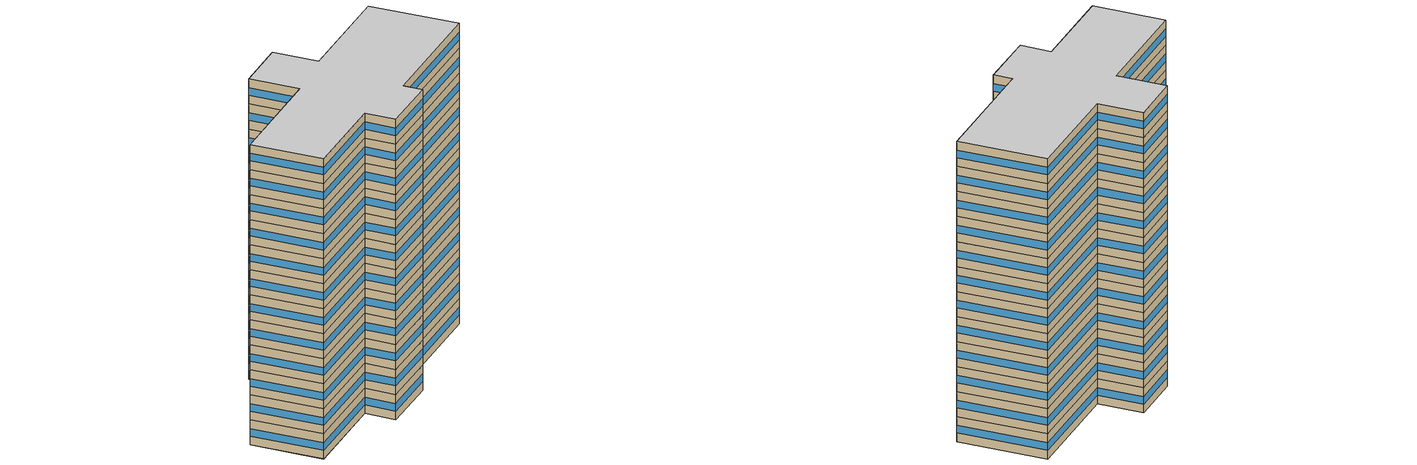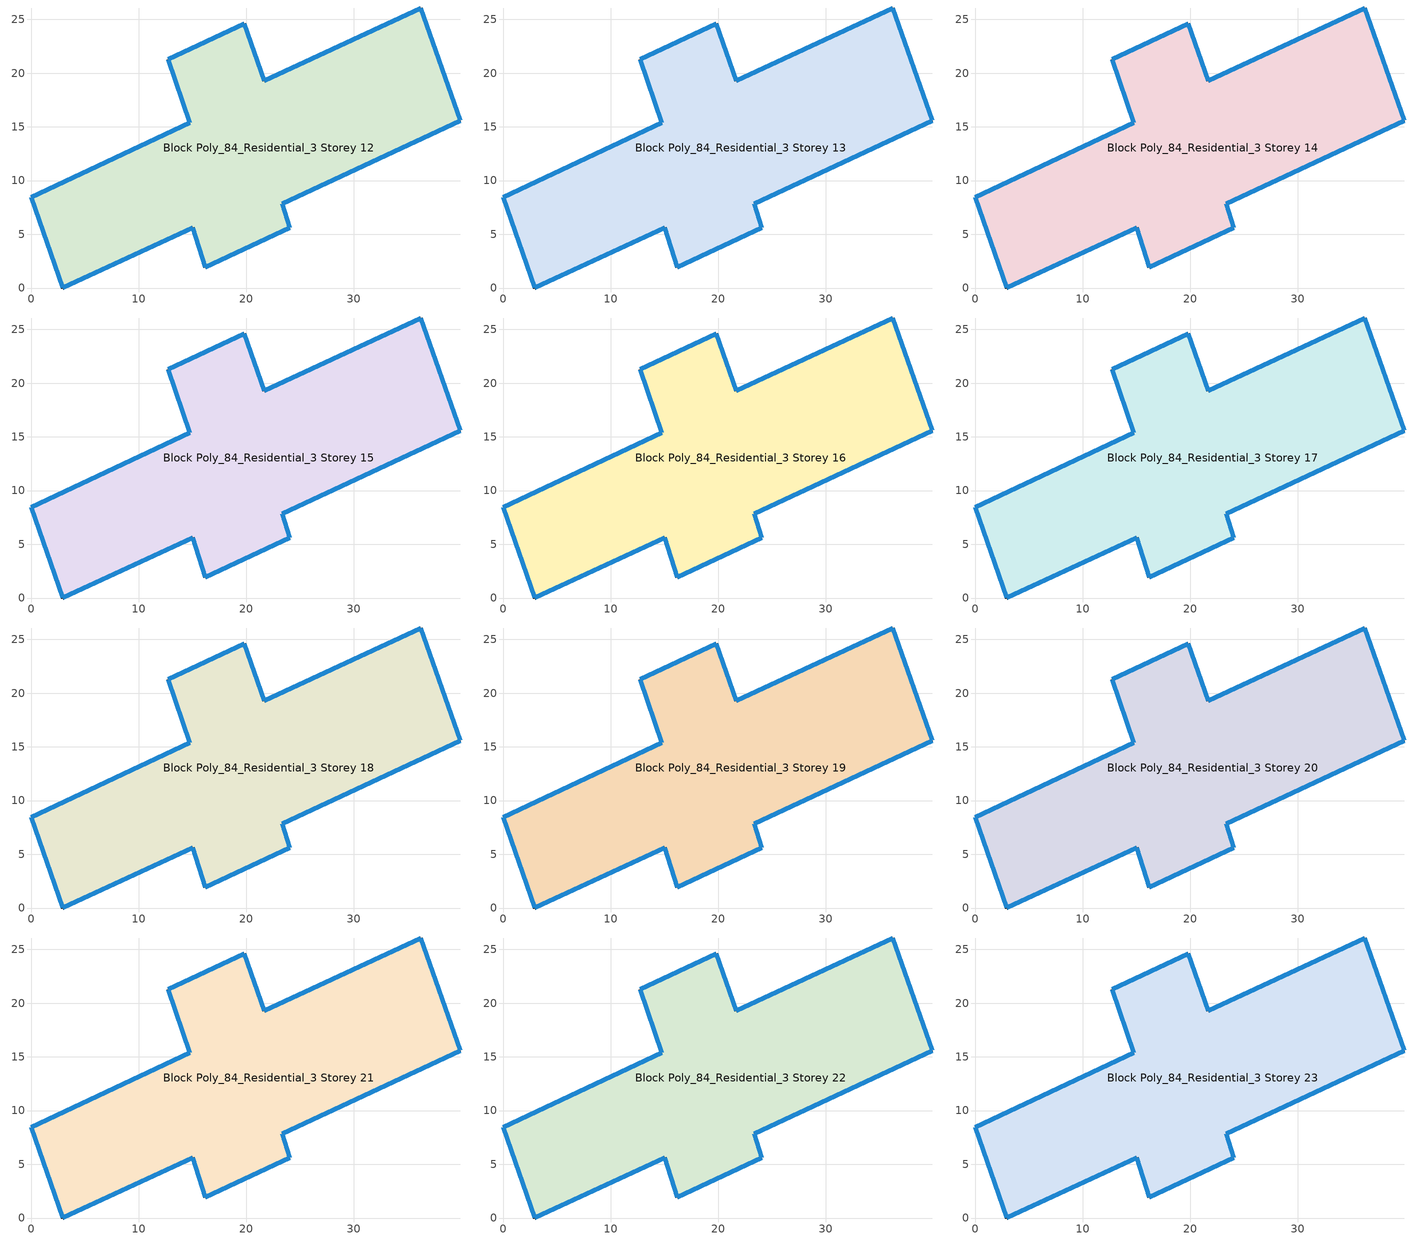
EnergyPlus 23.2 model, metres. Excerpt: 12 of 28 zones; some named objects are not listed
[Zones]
Block Poly_84_Residential_3 Storey 12
 floor to Block Poly_84_Residential_3 Storey 11 (HSCWZ_Residential_2005_FloorSlab): 36.24,26.06 39.91,15.59 23.33,7.83 24.06,5.6 16.2,1.93 15.01,5.61 2.94,0 0,8.46 14.76,15.37 12.74,21.27 19.83,24.61 21.67,19.27 z36
 wall outside (HSCWZ_Residential_2005_ExtWall): 0,8.46 2.94,0 15.01,5.61 16.2,1.93 24.06,5.6 23.33,7.83 39.91,15.59 36.24,26.06 21.67,19.27 19.83,24.61 12.74,21.27 14.76,15.37 0,8.46 z36:39
 window (HSCWZ_Residential_2005_Win): 0,8.46 2.94,0 / 2.94,0 15.01,5.6 / 15.01,5.61 16.2,1.94 / 16.21,1.94 24.06,5.6 / 24.06,5.6 23.33,7.83 / 23.34,7.83 39.9,15.59 / 39.91,15.6 36.24,26.06 / 36.23,26.06 21.68,19.27 / 21.67,19.27 19.84,24.61 / 19.83,24.61 12.74,21.27 / 12.74,21.27 14.76,15.37 / 14.75,15.36 0.01,8.47 z37.05:37.95
Block Poly_84_Residential_3 Storey 13
 floor to Block Poly_84_Residential_3 Storey 12 (HSCWZ_Residential_2005_FloorSlab): 36.24,26.06 39.91,15.59 23.33,7.83 24.06,5.6 16.2,1.93 15.01,5.61 2.94,0 0,8.46 14.76,15.37 12.74,21.27 19.83,24.61 21.67,19.27 z39
 wall outside (HSCWZ_Residential_2005_ExtWall): 0,8.46 2.94,0 15.01,5.61 16.2,1.93 24.06,5.6 23.33,7.83 39.91,15.59 36.24,26.06 21.67,19.27 19.83,24.61 12.74,21.27 14.76,15.37 0,8.46 z39:42
 window (HSCWZ_Residential_2005_Win): 0,8.46 2.94,0 / 2.94,0 15.01,5.6 / 15.01,5.61 16.2,1.94 / 16.21,1.94 24.06,5.6 / 24.06,5.6 23.33,7.83 / 23.34,7.83 39.9,15.59 / 39.91,15.6 36.24,26.06 / 36.23,26.06 21.68,19.27 / 21.67,19.27 19.84,24.61 / 19.83,24.61 12.74,21.27 / 12.74,21.27 14.76,15.37 / 14.75,15.36 0.01,8.47 z40.05:40.95
Block Poly_84_Residential_3 Storey 14
 floor to Block Poly_84_Residential_3 Storey 13 (HSCWZ_Residential_2005_FloorSlab): 36.24,26.06 39.91,15.59 23.33,7.83 24.06,5.6 16.2,1.93 15.01,5.61 2.94,0 0,8.46 14.76,15.37 12.74,21.27 19.83,24.61 21.67,19.27 z42
 wall outside (HSCWZ_Residential_2005_ExtWall): 0,8.46 2.94,0 15.01,5.61 16.2,1.93 24.06,5.6 23.33,7.83 39.91,15.59 36.24,26.06 21.67,19.27 19.83,24.61 12.74,21.27 14.76,15.37 0,8.46 z42:45
 window (HSCWZ_Residential_2005_Win): 0,8.46 2.94,0 / 2.94,0 15.01,5.6 / 15.01,5.61 16.2,1.94 / 16.21,1.94 24.06,5.6 / 24.06,5.6 23.33,7.83 / 23.34,7.83 39.9,15.59 / 39.91,15.6 36.24,26.06 / 36.23,26.06 21.68,19.27 / 21.67,19.27 19.84,24.61 / 19.83,24.61 12.74,21.27 / 12.74,21.27 14.76,15.37 / 14.75,15.36 0.01,8.47 z43.05:43.95
Block Poly_84_Residential_3 Storey 15
 floor to Block Poly_84_Residential_3 Storey 14 (HSCWZ_Residential_2005_FloorSlab): 36.24,26.06 39.91,15.59 23.33,7.83 24.06,5.6 16.2,1.93 15.01,5.61 2.94,0 0,8.46 14.76,15.37 12.74,21.27 19.83,24.61 21.67,19.27 z45
 wall outside (HSCWZ_Residential_2005_ExtWall): 0,8.46 2.94,0 15.01,5.61 16.2,1.93 24.06,5.6 23.33,7.83 39.91,15.59 36.24,26.06 21.67,19.27 19.83,24.61 12.74,21.27 14.76,15.37 0,8.46 z45:48
 window (HSCWZ_Residential_2005_Win): 0,8.46 2.94,0 / 2.94,0 15.01,5.6 / 15.01,5.61 16.2,1.94 / 16.21,1.94 24.06,5.6 / 24.06,5.6 23.33,7.83 / 23.34,7.83 39.9,15.59 / 39.91,15.6 36.24,26.06 / 36.23,26.06 21.68,19.27 / 21.67,19.27 19.84,24.61 / 19.83,24.61 12.74,21.27 / 12.74,21.27 14.76,15.37 / 14.75,15.36 0.01,8.47 z46.05:46.95
Block Poly_84_Residential_3 Storey 16
 floor to Block Poly_84_Residential_3 Storey 15 (HSCWZ_Residential_2005_FloorSlab): 36.24,26.06 39.91,15.59 23.33,7.83 24.06,5.6 16.2,1.93 15.01,5.61 2.94,0 0,8.46 14.76,15.37 12.74,21.27 19.83,24.61 21.67,19.27 z48
 wall outside (HSCWZ_Residential_2005_ExtWall): 0,8.46 2.94,0 15.01,5.61 16.2,1.93 24.06,5.6 23.33,7.83 39.91,15.59 36.24,26.06 21.67,19.27 19.83,24.61 12.74,21.27 14.76,15.37 0,8.46 z48:51
 window (HSCWZ_Residential_2005_Win): 0,8.46 2.94,0 / 2.94,0 15.01,5.6 / 15.01,5.61 16.2,1.94 / 16.21,1.94 24.06,5.6 / 24.06,5.6 23.33,7.83 / 23.34,7.83 39.9,15.59 / 39.91,15.6 36.24,26.06 / 36.23,26.06 21.68,19.27 / 21.67,19.27 19.84,24.61 / 19.83,24.61 12.74,21.27 / 12.74,21.27 14.76,15.37 / 14.75,15.36 0.01,8.47 z49.05:49.95
Block Poly_84_Residential_3 Storey 17
 floor to Block Poly_84_Residential_3 Storey 16 (HSCWZ_Residential_2005_FloorSlab): 36.24,26.06 39.91,15.59 23.33,7.83 24.06,5.6 16.2,1.93 15.01,5.61 2.94,0 0,8.46 14.76,15.37 12.74,21.27 19.83,24.61 21.67,19.27 z51
 wall outside (HSCWZ_Residential_2005_ExtWall): 0,8.46 2.94,0 15.01,5.61 16.2,1.93 24.06,5.6 23.33,7.83 39.91,15.59 36.24,26.06 21.67,19.27 19.83,24.61 12.74,21.27 14.76,15.37 0,8.46 z51:54
 window (HSCWZ_Residential_2005_Win): 0,8.46 2.94,0 / 2.94,0 15.01,5.6 / 15.01,5.61 16.2,1.94 / 16.21,1.94 24.06,5.6 / 24.06,5.6 23.33,7.83 / 23.34,7.83 39.9,15.59 / 39.91,15.6 36.24,26.06 / 36.23,26.06 21.68,19.27 / 21.67,19.27 19.84,24.61 / 19.83,24.61 12.74,21.27 / 12.74,21.27 14.76,15.37 / 14.75,15.36 0.01,8.47 z52.05:52.95
Block Poly_84_Residential_3 Storey 18
 floor to Block Poly_84_Residential_3 Storey 17 (HSCWZ_Residential_2005_FloorSlab): 36.24,26.06 39.91,15.59 23.33,7.83 24.06,5.6 16.2,1.93 15.01,5.61 2.94,0 0,8.46 14.76,15.37 12.74,21.27 19.83,24.61 21.67,19.27 z54
 wall outside (HSCWZ_Residential_2005_ExtWall): 0,8.46 2.94,0 15.01,5.61 16.2,1.93 24.06,5.6 23.33,7.83 39.91,15.59 36.24,26.06 21.67,19.27 19.83,24.61 12.74,21.27 14.76,15.37 0,8.46 z54:57
 window (HSCWZ_Residential_2005_Win): 0,8.46 2.94,0 / 2.94,0 15.01,5.6 / 15.01,5.61 16.2,1.94 / 16.21,1.94 24.06,5.6 / 24.06,5.6 23.33,7.83 / 23.34,7.83 39.9,15.59 / 39.91,15.6 36.24,26.06 / 36.23,26.06 21.68,19.27 / 21.67,19.27 19.84,24.61 / 19.83,24.61 12.74,21.27 / 12.74,21.27 14.76,15.37 / 14.75,15.36 0.01,8.47 z55.05:55.95
Block Poly_84_Residential_3 Storey 19
 floor to Block Poly_84_Residential_3 Storey 18 (HSCWZ_Residential_2005_FloorSlab): 36.24,26.06 39.91,15.59 23.33,7.83 24.06,5.6 16.2,1.93 15.01,5.61 2.94,0 0,8.46 14.76,15.37 12.74,21.27 19.83,24.61 21.67,19.27 z57
 wall outside (HSCWZ_Residential_2005_ExtWall): 0,8.46 2.94,0 15.01,5.61 16.2,1.93 24.06,5.6 23.33,7.83 39.91,15.59 36.24,26.06 21.67,19.27 19.83,24.61 12.74,21.27 14.76,15.37 0,8.46 z57:60
 window (HSCWZ_Residential_2005_Win): 0,8.46 2.94,0 / 2.94,0 15.01,5.6 / 15.01,5.61 16.2,1.94 / 16.21,1.94 24.06,5.6 / 24.06,5.6 23.33,7.83 / 23.34,7.83 39.9,15.59 / 39.91,15.6 36.24,26.06 / 36.23,26.06 21.68,19.27 / 21.67,19.27 19.84,24.61 / 19.83,24.61 12.74,21.27 / 12.74,21.27 14.76,15.37 / 14.75,15.36 0.01,8.47 z58.05:58.95
Block Poly_84_Residential_3 Storey 20
 floor to Block Poly_84_Residential_3 Storey 19 (HSCWZ_Residential_2005_FloorSlab): 36.24,26.06 39.91,15.59 23.33,7.83 24.06,5.6 16.2,1.93 15.01,5.61 2.94,0 0,8.46 14.76,15.37 12.74,21.27 19.83,24.61 21.67,19.27 z60
 wall outside (HSCWZ_Residential_2005_ExtWall): 0,8.46 2.94,0 15.01,5.61 16.2,1.93 24.06,5.6 23.33,7.83 39.91,15.59 36.24,26.06 21.67,19.27 19.83,24.61 12.74,21.27 14.76,15.37 0,8.46 z60:63
 window (HSCWZ_Residential_2005_Win): 0,8.46 2.94,0 / 2.94,0 15.01,5.6 / 15.01,5.61 16.2,1.94 / 16.21,1.94 24.06,5.6 / 24.06,5.6 23.33,7.83 / 23.34,7.83 39.9,15.59 / 39.91,15.6 36.24,26.06 / 36.23,26.06 21.68,19.27 / 21.67,19.27 19.84,24.61 / 19.83,24.61 12.74,21.27 / 12.74,21.27 14.76,15.37 / 14.75,15.36 0.01,8.47 z61.05:61.95
Block Poly_84_Residential_3 Storey 21
 floor to Block Poly_84_Residential_3 Storey 20 (HSCWZ_Residential_2005_FloorSlab): 36.24,26.06 39.91,15.59 23.33,7.83 24.06,5.6 16.2,1.93 15.01,5.61 2.94,0 0,8.46 14.76,15.37 12.74,21.27 19.83,24.61 21.67,19.27 z63
 wall outside (HSCWZ_Residential_2005_ExtWall): 0,8.46 2.94,0 15.01,5.61 16.2,1.93 24.06,5.6 23.33,7.83 39.91,15.59 36.24,26.06 21.67,19.27 19.83,24.61 12.74,21.27 14.76,15.37 0,8.46 z63:66
 window (HSCWZ_Residential_2005_Win): 0,8.46 2.94,0 / 2.94,0 15.01,5.6 / 15.01,5.61 16.2,1.94 / 16.21,1.94 24.06,5.6 / 24.06,5.6 23.33,7.83 / 23.34,7.83 39.9,15.59 / 39.91,15.6 36.24,26.06 / 36.23,26.06 21.68,19.27 / 21.67,19.27 19.84,24.61 / 19.83,24.61 12.74,21.27 / 12.74,21.27 14.76,15.37 / 14.75,15.36 0.01,8.47 z64.05:64.95
Block Poly_84_Residential_3 Storey 22
 floor to Block Poly_84_Residential_3 Storey 21 (HSCWZ_Residential_2005_FloorSlab): 36.24,26.06 39.91,15.59 23.33,7.83 24.06,5.6 16.2,1.93 15.01,5.61 2.94,0 0,8.46 14.76,15.37 12.74,21.27 19.83,24.61 21.67,19.27 z66
 wall outside (HSCWZ_Residential_2005_ExtWall): 0,8.46 2.94,0 15.01,5.61 16.2,1.93 24.06,5.6 23.33,7.83 39.91,15.59 36.24,26.06 21.67,19.27 19.83,24.61 12.74,21.27 14.76,15.37 0,8.46 z66:69
 window (HSCWZ_Residential_2005_Win): 0,8.46 2.94,0 / 2.94,0 15.01,5.6 / 15.01,5.61 16.2,1.94 / 16.21,1.94 24.06,5.6 / 24.06,5.6 23.33,7.83 / 23.34,7.83 39.9,15.59 / 39.91,15.6 36.24,26.06 / 36.23,26.06 21.68,19.27 / 21.67,19.27 19.84,24.61 / 19.83,24.61 12.74,21.27 / 12.74,21.27 14.76,15.37 / 14.75,15.36 0.01,8.47 z67.05:67.95
Block Poly_84_Residential_3 Storey 23
 floor to Block Poly_84_Residential_3 Storey 22 (HSCWZ_Residential_2005_FloorSlab): 36.24,26.06 39.91,15.59 23.33,7.83 24.06,5.6 16.2,1.93 15.01,5.61 2.94,0 0,8.46 14.76,15.37 12.74,21.27 19.83,24.61 21.67,19.27 z69
 wall outside (HSCWZ_Residential_2005_ExtWall): 0,8.46 2.94,0 15.01,5.61 16.2,1.93 24.06,5.6 23.33,7.83 39.91,15.59 36.24,26.06 21.67,19.27 19.83,24.61 12.74,21.27 14.76,15.37 0,8.46 z69:72
 window (HSCWZ_Residential_2005_Win): 0,8.46 2.94,0 / 2.94,0 15.01,5.6 / 15.01,5.61 16.2,1.94 / 16.21,1.94 24.06,5.6 / 24.06,5.6 23.33,7.83 / 23.34,7.83 39.9,15.59 / 39.91,15.6 36.24,26.06 / 36.23,26.06 21.68,19.27 / 21.67,19.27 19.84,24.61 / 19.83,24.61 12.74,21.27 / 12.74,21.27 14.76,15.37 / 14.75,15.36 0.01,8.47 z70.05:70.95
 ceiling to Block Poly_84_Residential_3 Storey 24 (HSCWZ_Residential_2005_FloorSlab): 39.91,15.59 36.24,26.06 21.67,19.27 19.83,24.61 12.74,21.27 14.76,15.37 0,8.46 2.94,0 15.01,5.61 16.2,1.93 24.06,5.6 23.33,7.83 z72
[BUILDING]
shang4hai3shi4_Residential_3_2_13_2005: North Axis=0; Terrain=City; Loads Convergence Tolerance Value=0.04; Temperature Convergence Tolerance Value=0.4; Solar Distribution=FullExterior; Maximum Number of Warmup Days=25; Minimum Number of Warmup Days=1
[Material] Thermal Absorptance=0.9; Solar Absorptance=0.7; Visible Absorptance=0.7
Name | Roughness | Thickness | Conductivity | Density | Specific Heat
Concrete | MediumRough | 0.1 | 1.7 | 2240 | 900
Brick | MediumRough | 0.1 | 0.72 | 1920 | 840
Tile | Smooth | 0.02 | 1.3 | 2200 | 900
[MATERIAL] Roughness=Rough; Conductivity=0.04; Density=40; Specific Heat=1500; Thermal Absorptance=0.9; Solar Absorptance=0.7; Visible Absorptance=0.7
Name | Thickness
Insulation 0.011 | 0.011
Insulation 0.044 | 0.044
[WindowMaterial:SimpleGlazingSystem]
HSCWZ_Residential_2005_Win_material: UFactor=3.7; Solar Heat Gain Coefficient=0.5475
[Construction]
HSCWZ_Residential_2005_FloorSlab: Tile, Concrete, Insulation 0.044, Concrete, Tile
HSCWZ_Residential_2005_Win: HSCWZ_Residential_2005_Win_material
[CONSTRUCTION]
HSCWZ_Residential_2005_ExtWall: Brick, Concrete, Insulation 0.011
[ZONE] Type=1; Multiplier=1; Ceiling Height=autocalculate; Volume=autocalculate; Floor Area=autocalculate; Part of Total Floor Area=Yes
Block Poly_84_Residential_3 Storey 12; Block Poly_84_Residential_3 Storey 13; Block Poly_84_Residential_3 Storey 14; Block Poly_84_Residential_3 Storey 15; Block Poly_84_Residential_3 Storey 16; Block Poly_84_Residential_3 Storey 17; Block Poly_84_Residential_3 Storey 18; Block Poly_84_Residential_3 Storey 19; Block Poly_84_Residential_3 Storey 20; Block Poly_84_Residential_3 Storey 21; Block Poly_84_Residential_3 Storey 22; Block Poly_84_Residential_3 Storey 23
[PEOPLE] Number of People Schedule=People_Schedule; Number of People Calculation Method=Area/Person; Floor Area per Person=18; Fraction Radiant=0.3; Sensible Heat Fraction=autocalculate; Activity Level Schedule=CN_GenericActivityLevel; Carbon Dioxide Generation Rate=3.82e-08; Enable ASHRAE 55 Comfort Warnings=No; Mean Radiant Temperature Calculation Type=ZoneAveraged; Clothing Insulation Calculation Method=ClothingInsulationSchedule; Cold Stress Temperature Threshold=15.56; Heat Stress Temperature Threshold=30
Name | Zone or ZoneList or Space or SpaceList
People_Block Poly_84_Residential_3 Storey 12 | Block Poly_84_Residential_3 Storey 12
People_Block Poly_84_Residential_3 Storey 13 | Block Poly_84_Residential_3 Storey 13
People_Block Poly_84_Residential_3 Storey 14 | Block Poly_84_Residential_3 Storey 14
People_Block Poly_84_Residential_3 Storey 15 | Block Poly_84_Residential_3 Storey 15
People_Block Poly_84_Residential_3 Storey 16 | Block Poly_84_Residential_3 Storey 16
People_Block Poly_84_Residential_3 Storey 17 | Block Poly_84_Residential_3 Storey 17
People_Block Poly_84_Residential_3 Storey 18 | Block Poly_84_Residential_3 Storey 18
People_Block Poly_84_Residential_3 Storey 19 | Block Poly_84_Residential_3 Storey 19
People_Block Poly_84_Residential_3 Storey 20 | Block Poly_84_Residential_3 Storey 20
People_Block Poly_84_Residential_3 Storey 21 | Block Poly_84_Residential_3 Storey 21
People_Block Poly_84_Residential_3 Storey 22 | Block Poly_84_Residential_3 Storey 22
People_Block Poly_84_Residential_3 Storey 23 | Block Poly_84_Residential_3 Storey 23
[LIGHTS] Schedule=Lights_Schedule; Design Level Calculation Method=Watts/Area; Watts per Zone Floor Area=7; Return Air Fraction=0; Fraction Radiant=0; Fraction Visible=0; Fraction Replaceable=1; EndUse Subcategory=General; Return Air Fraction Calculated from Plenum Temperature=No; Return Air Fraction Function of Plenum Temperature Coefficient 1=0; Return Air Fraction Function of Plenum Temperature Coefficient 2=0
Name | Zone or ZoneList or Space or SpaceList
Lights_Block Poly_84_Residential_3 Storey 12 | Block Poly_84_Residential_3 Storey 12
Lights_Block Poly_84_Residential_3 Storey 13 | Block Poly_84_Residential_3 Storey 13
Lights_Block Poly_84_Residential_3 Storey 14 | Block Poly_84_Residential_3 Storey 14
Lights_Block Poly_84_Residential_3 Storey 15 | Block Poly_84_Residential_3 Storey 15
Lights_Block Poly_84_Residential_3 Storey 16 | Block Poly_84_Residential_3 Storey 16
Lights_Block Poly_84_Residential_3 Storey 17 | Block Poly_84_Residential_3 Storey 17
Lights_Block Poly_84_Residential_3 Storey 18 | Block Poly_84_Residential_3 Storey 18
Lights_Block Poly_84_Residential_3 Storey 19 | Block Poly_84_Residential_3 Storey 19
Lights_Block Poly_84_Residential_3 Storey 20 | Block Poly_84_Residential_3 Storey 20
Lights_Block Poly_84_Residential_3 Storey 21 | Block Poly_84_Residential_3 Storey 21
Lights_Block Poly_84_Residential_3 Storey 22 | Block Poly_84_Residential_3 Storey 22
Lights_Block Poly_84_Residential_3 Storey 23 | Block Poly_84_Residential_3 Storey 23
[ELECTRICEQUIPMENT] Schedule=ElectricEquipment_Schedule; Design Level Calculation Method=Watts/Area; Watts per Zone Floor Area=5.5; Fraction Latent=0; Fraction Radiant=0; Fraction Lost=0; EndUse Subcategory=General
Name | Zone or ZoneList or Space or SpaceList
ElectricEquipment_Block Poly_84_Residential_3 Storey 12 | Block Poly_84_Residential_3 Storey 12
ElectricEquipment_Block Poly_84_Residential_3 Storey 13 | Block Poly_84_Residential_3 Storey 13
ElectricEquipment_Block Poly_84_Residential_3 Storey 14 | Block Poly_84_Residential_3 Storey 14
ElectricEquipment_Block Poly_84_Residential_3 Storey 15 | Block Poly_84_Residential_3 Storey 15
ElectricEquipment_Block Poly_84_Residential_3 Storey 16 | Block Poly_84_Residential_3 Storey 16
ElectricEquipment_Block Poly_84_Residential_3 Storey 17 | Block Poly_84_Residential_3 Storey 17
ElectricEquipment_Block Poly_84_Residential_3 Storey 18 | Block Poly_84_Residential_3 Storey 18
ElectricEquipment_Block Poly_84_Residential_3 Storey 19 | Block Poly_84_Residential_3 Storey 19
ElectricEquipment_Block Poly_84_Residential_3 Storey 20 | Block Poly_84_Residential_3 Storey 20
ElectricEquipment_Block Poly_84_Residential_3 Storey 21 | Block Poly_84_Residential_3 Storey 21
ElectricEquipment_Block Poly_84_Residential_3 Storey 22 | Block Poly_84_Residential_3 Storey 22
ElectricEquipment_Block Poly_84_Residential_3 Storey 23 | Block Poly_84_Residential_3 Storey 23
[ZONEINFILTRATION:DESIGNFLOWRATE] Schedule=AirEx_ConditionedTime_Schedule; Design Flow Rate Calculation Method=AirChanges/Hour; Air Changes per Hour=1; Constant Term Coefficient=1; Temperature Term Coefficient=0; Velocity Term Coefficient=0; Velocity Squared Term Coefficient=0
Name | Zone or ZoneList or Space or SpaceList
Infil 13 | Block Poly_84_Residential_3 Storey 12
Infil 14 | Block Poly_84_Residential_3 Storey 13
Infil 15 | Block Poly_84_Residential_3 Storey 14
Infil 16 | Block Poly_84_Residential_3 Storey 15
Infil 17 | Block Poly_84_Residential_3 Storey 16
Infil 18 | Block Poly_84_Residential_3 Storey 17
Infil 19 | Block Poly_84_Residential_3 Storey 18
Infil 20 | Block Poly_84_Residential_3 Storey 19
Infil 21 | Block Poly_84_Residential_3 Storey 20
Infil 22 | Block Poly_84_Residential_3 Storey 21
Infil 23 | Block Poly_84_Residential_3 Storey 22
Infil 24 | Block Poly_84_Residential_3 Storey 23
[HVACTEMPLATE:ZONE:IDEALLOADSAIRSYSTEM] Template Thermostat=HVACTemp; System Availability Schedule=HVAC_ConditionedTime_Schedule; Maximum Heating Supply Air Temperature=50; Minimum Cooling Supply Air Temperature=13; Maximum Heating Supply Air Humidity Ratio=0.0156; Minimum Cooling Supply Air Humidity Ratio=0.0077; Heating Limit=NoLimit; Cooling Limit=NoLimit; Heating Availability Schedule=Heating_Period_Schedule; Cooling Availability Schedule=Cooling_Period_Schedule; Dehumidification Control Type=ConstantSensibleHeatRatio; Cooling Sensible Heat Ratio=0.7; Dehumidification Setpoint=60; Humidification Control Type=None; Humidification Setpoint=30; Outdoor Air Method=None; Outdoor Air Flow Rate per Person=0.00944; Outdoor Air Flow Rate per Zone Floor Area=0; Outdoor Air Flow Rate per Zone=0; Demand Controlled Ventilation Type=None; Outdoor Air Economizer Type=NoEconomizer; Heat Recovery Type=None; Sensible Heat Recovery Effectiveness=0.7; Latent Heat Recovery Effectiveness=0.65
Block Poly_84_Residential_3 Storey 12; Block Poly_84_Residential_3 Storey 13; Block Poly_84_Residential_3 Storey 14; Block Poly_84_Residential_3 Storey 15; Block Poly_84_Residential_3 Storey 16; Block Poly_84_Residential_3 Storey 17; Block Poly_84_Residential_3 Storey 18; Block Poly_84_Residential_3 Storey 19; Block Poly_84_Residential_3 Storey 20; Block Poly_84_Residential_3 Storey 21; Block Poly_84_Residential_3 Storey 22; Block Poly_84_Residential_3 Storey 23
[SCHEDULE:COMPACT]
People_Schedule: Through: 12/31, For: Weekdays, Until: 06:00, 0.98, Until: 07:00, 0.85, Until: 08:00, 0.65, Until: 17:00, 0.1, Until: 19:00, 0.75, Until: 22:00, 0.9, Until: 24:00, 0.95, For: AllOtherDays, Until: 09:00, 0.95, Until: 18:00, 0.6, Until: 24:00, 0.9
Lights_Schedule: Through: 12/31, For: AllDays, Until: 19:00, 0, Until: 24:00, 1
ElectricEquipment_Schedule: Through: 12/31, For: AllDays, Until: 12:00, 0.23, Until: 14:00, 0.69, Until: 20:00, 0.23, Until: 24:00, 1
Heating_Period_Schedule: Through: 04/15, For: AllDays, Until: 24:00, 1, Through: 11/01, For: AllDays, Until: 24:00, 0, Through: 12/31, For: AllDays, Until: 24:00, 1
Cooling_Period_Schedule: Through: 04/15, For: AllDays, Until: 24:00, 0, Through: 10/31, For: AllDays, Until: 24:00, 1, Through: 12/31, For: AllDays, Until: 24:00, 0
HVAC_ConditionedTime_Schedule: Through: 12/31, For: Weekdays, Until: 07:00, 1, Until: 19:00, 0, Until: 24:00, 1, For: AllOtherDays, Until: 24:00, 1
AirEx_ConditionedTime_Schedule: Through: 12/31, For: Weekdays, Until: 08:00, 0.5, Until: 17:00, 0, Until: 24:00, 0.5, For: AllOtherDays, Until: 24:00, 0.5
CN_GenericActivityLevel: Through: 12/31, For: Weekdays, Until: 08:00, 80, Until: 18:00, 120, Until: 24:00, 80, For: AllOtherDays, Until: 24:00, 80
